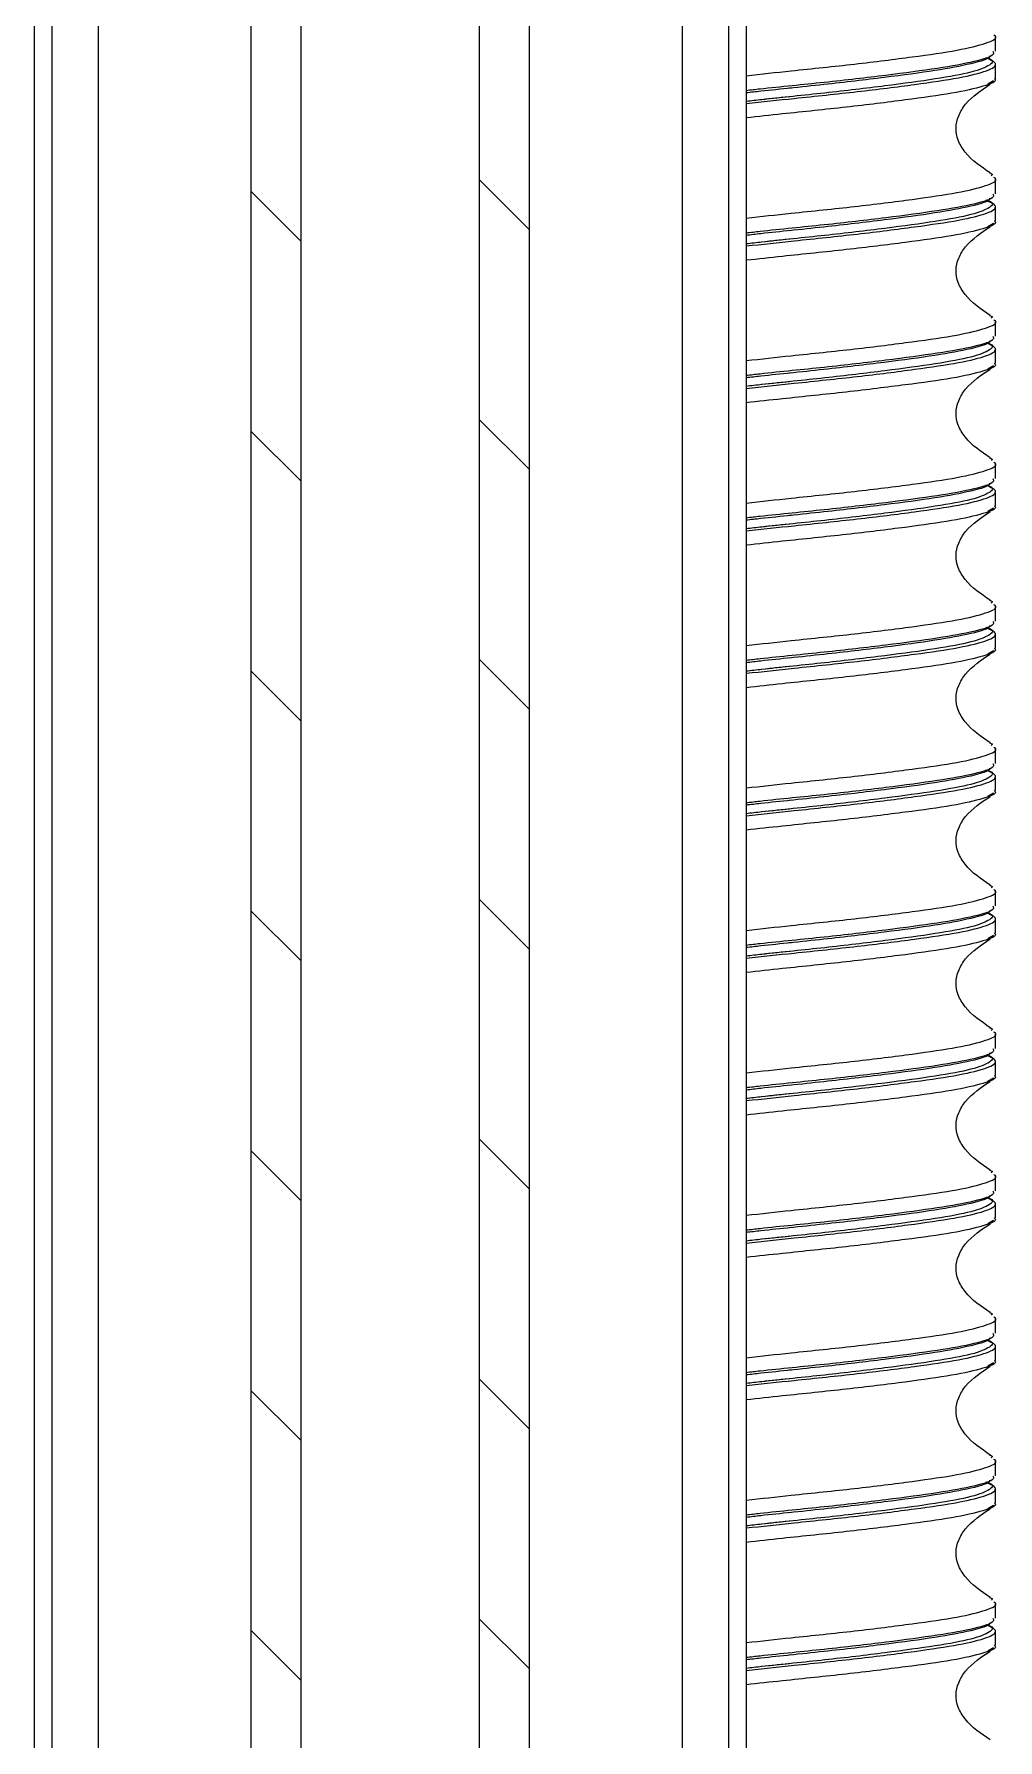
# Model space of a CAD drawing. Header units: millimetres. Extents: x -300 to 1184, y 5 to 1469.
# Drawn here: x 673.08 to 691.13, y 578.05 to 609.98 of the extents above; entities that cross this region are included whole.
import ezdxf

# ---------------------------------------------------------------- set-up
doc = ezdxf.new("R2010")
doc.units = ezdxf.units.MM

msp = doc.modelspace()

# ---------------------------------------------------------------- hatches: boundary and pattern name
at = {"linetype": 'Continuous', "lineweight": 18}
h = msp.add_hatch(dxfattribs=at)
h.set_pattern_fill('ANSI31', angle=90, style=0)
h.paths.add_polyline_path([(677.148, 722.902), (677.148, 482.902), (678.081, 482.902), (678.081, 722.902)], flags=0)
h = msp.add_hatch(dxfattribs=at)
h.set_pattern_fill('ANSI31', angle=90, style=0)
h.paths.add_polyline_path([(681.414, 722.902), (681.414, 482.902), (682.348, 482.902), (682.348, 722.902)], flags=0)

# ---------------------------------------------------------------- linework, layer by layer
at = {"color": 7, "linetype": 'Continuous', "lineweight": 25}
for p, q in [((673.414, 722.902), (673.414, 482.902)), ((674.281, 722.902), (674.281, 482.902)), ((677.148, 482.902), (677.148, 722.902)), ((678.081, 482.902), (678.081, 722.902)), ((681.414, 722.902), (681.414, 482.902)), ((682.348, 722.902), (682.348, 482.902)), ((685.214, 692.902), (685.214, 482.902)), ((686.081, 692.902), (686.081, 482.902)), ((673.081, 686.236), (673.081, 482.902)), ((686.414, 666.236), (686.414, 522.902)), ((691.081, 609.658), (691.081, 609.941)), ((691.081, 609.151), (691.081, 609.42)), ((691.048, 609.104), (690.937, 609.041)), ((691.081, 606.992), (691.081, 607.275)), ((691.081, 606.484), (691.081, 606.753)), ((691.048, 606.437), (690.937, 606.374)), ((691.081, 604.325), (691.081, 604.608)), ((691.081, 603.817), (691.081, 604.086)), ((691.048, 603.771), (690.937, 603.707)), ((691.081, 601.658), (691.081, 601.941)), ((691.081, 601.151), (691.081, 601.42)), ((691.048, 601.104), (690.937, 601.041)), ((691.081, 598.992), (691.081, 599.275)), ((691.081, 598.484), (691.081, 598.753)), ((691.048, 598.437), (690.937, 598.374)), ((691.081, 596.325), (691.081, 596.608)), ((691.081, 595.817), (691.081, 596.086)), ((691.048, 595.771), (690.937, 595.707)), ((691.081, 593.658), (691.081, 593.941)), ((691.081, 593.151), (691.081, 593.42)), ((691.048, 593.104), (690.937, 593.041)), ((691.081, 590.992), (691.081, 591.275)), ((691.081, 590.484), (691.081, 590.753)), ((691.048, 590.437), (690.937, 590.374)), ((691.081, 588.325), (691.081, 588.608)), ((691.081, 587.817), (691.081, 588.086)), ((691.048, 587.771), (690.937, 587.707)), ((691.081, 585.658), (691.081, 585.941)), ((691.081, 585.151), (691.081, 585.42)), ((691.048, 585.104), (690.937, 585.041)), ((691.081, 582.992), (691.081, 583.275)), ((691.081, 582.484), (691.081, 582.753)), ((691.048, 582.437), (690.937, 582.374)), ((691.081, 580.325), (691.081, 580.608)), ((691.081, 579.817), (691.081, 580.086)), ((691.048, 579.771), (690.937, 579.707))]:
    msp.add_line(p, q, dxfattribs=at)
for points, knots in [([(686.414, 609.202), (686.695, 609.233), (687.375, 609.306), (688.474, 609.418), (689.553, 609.555), (690.418, 609.678), (690.937, 609.811), (691.144, 609.908), (691.061, 609.957), (691.049, 609.965)], [0, 0, 0, 0, 0.118387, 0.287501, 0.459791, 0.628243, 0.799634, 0.970818, 1, 1, 1, 1]), ([(691.035, 609.658), (691.045, 609.639), (691.075, 609.577), (690.727, 609.464), (690.039, 609.339), (689.056, 609.208), (687.903, 609.074), (686.973, 608.984), (686.501, 608.931), (686.414, 608.921)], [0, 0, 0, 0, 0.081968, 0.259809, 0.434024, 0.610394, 0.787509, 0.961223, 1, 1, 1, 1]), ([(690.918, 609.538), (690.929, 609.534), (691.069, 609.487), (691.004, 609.403), (690.686, 609.265), (689.994, 609.141), (689.041, 609.01), (687.91, 608.875), (686.987, 608.785), (686.511, 608.73), (686.414, 608.718)], [0, 0, 0, 0, 0.013518, 0.169964, 0.329814, 0.486403, 0.644931, 0.804129, 0.960266, 1, 1, 1, 1]), ([(686.414, 608.681), (686.713, 608.713), (687.413, 608.789), (688.526, 608.902), (689.598, 609.039), (690.445, 609.162), (690.969, 609.296), (691.156, 609.421), (690.984, 609.5), (690.905, 609.535)], [0, 0, 0, 0, 0.112037, 0.262529, 0.415848, 0.565752, 0.71827, 0.870606, 1, 1, 1, 1]), ([(690.971, 609.574), (690.973, 609.569), (690.984, 609.521), (690.657, 609.423), (689.995, 609.299), (689.028, 609.167), (688.061, 609.054), (687.439, 608.989), (687.222, 608.966)], [0, 0, 0, 0, 0.025006, 0.24153, 0.453637, 0.66837, 0.88401, 1, 1, 1, 1]), ([(691.061, 609.151), (691.068, 609.146), (691.127, 609.098), (690.883, 609.004), (690.321, 608.871), (689.419, 608.748), (688.318, 608.611), (687.263, 608.504), (686.64, 608.437), (686.414, 608.412)], [0, 0, 0, 0, 0.021204, 0.197762, 0.374767, 0.548566, 0.726366, 0.901053, 1, 1, 1, 1]), ([(687.261, 608.97), (687.068, 608.95), (686.78, 608.92), (686.505, 608.889), (686.414, 608.878)], [0, 0, 0, 0, 0.668476, 1, 1, 1, 1]), ([(690.986, 607.38), (690.813, 607.496), (690.568, 607.659), (690.374, 607.983), (690.329, 608.224), (690.383, 608.461), (690.579, 608.773), (690.816, 608.931), (690.983, 609.042)], [0, 0, 0, 0, 0.279712, 0.396397, 0.503604, 0.610817, 0.726983, 1, 1, 1, 1]), ([(687.232, 608.808), (687.055, 608.789), (686.776, 608.76), (686.51, 608.73), (686.414, 608.719)], [0, 0, 0, 0, 0.6382653, 1, 1, 1, 1]), ([(690.972, 607.38), (690.984, 607.376), (691.038, 607.359), (691.02, 607.342), (691.005, 607.329)], [0, 0, 0, 0, 0.2218656, 1, 1, 1, 1]), ([(686.414, 606.536), (686.695, 606.566), (687.375, 606.64), (688.474, 606.752), (689.553, 606.888), (690.418, 607.011), (690.937, 607.145), (691.144, 607.241), (691.061, 607.291), (691.049, 607.298)], [0, 0, 0, 0, 0.118387, 0.287501, 0.459791, 0.628243, 0.799634, 0.970818, 1, 1, 1, 1]), ([(691.035, 606.992), (691.045, 606.972), (691.075, 606.91), (690.727, 606.797), (690.039, 606.673), (689.056, 606.541), (687.903, 606.407), (686.973, 606.318), (686.501, 606.264), (686.414, 606.254)], [0, 0, 0, 0, 0.081968, 0.259809, 0.434024, 0.610394, 0.787509, 0.961223, 1, 1, 1, 1]), ([(690.918, 606.871), (690.929, 606.868), (691.069, 606.821), (691.004, 606.736), (690.686, 606.599), (689.994, 606.474), (689.041, 606.343), (687.91, 606.209), (686.987, 606.118), (686.511, 606.063), (686.414, 606.052)], [0, 0, 0, 0, 0.013518, 0.169964, 0.329814, 0.486403, 0.644931, 0.804129, 0.960266, 1, 1, 1, 1]), ([(686.414, 606.014), (686.713, 606.046), (687.413, 606.122), (688.526, 606.236), (689.598, 606.373), (690.445, 606.496), (690.969, 606.629), (691.156, 606.755), (690.984, 606.833), (690.905, 606.869)], [0, 0, 0, 0, 0.112037, 0.262529, 0.415848, 0.565752, 0.71827, 0.870606, 1, 1, 1, 1]), ([(690.971, 606.907), (690.973, 606.902), (690.984, 606.854), (690.657, 606.756), (689.995, 606.632), (689.028, 606.501), (688.061, 606.387), (687.439, 606.322), (687.222, 606.299)], [0, 0, 0, 0, 0.025006, 0.24153, 0.453637, 0.66837, 0.88401, 1, 1, 1, 1]), ([(691.061, 606.484), (691.068, 606.479), (691.127, 606.431), (690.883, 606.338), (690.321, 606.204), (689.419, 606.081), (688.318, 605.944), (687.263, 605.838), (686.64, 605.77), (686.414, 605.745)], [0, 0, 0, 0, 0.021204, 0.197762, 0.374767, 0.548566, 0.726366, 0.901053, 1, 1, 1, 1]), ([(687.261, 606.303), (687.068, 606.284), (686.78, 606.254), (686.505, 606.222), (686.414, 606.211)], [0, 0, 0, 0, 0.6684762, 1, 1, 1, 1]), ([(687.232, 606.141), (687.055, 606.123), (686.776, 606.094), (686.51, 606.063), (686.414, 606.052)], [0, 0, 0, 0, 0.6382653, 1, 1, 1, 1]), ([(690.986, 604.714), (690.813, 604.829), (690.568, 604.993), (690.374, 605.316), (690.329, 605.557), (690.383, 605.795), (690.579, 606.106), (690.816, 606.264), (690.983, 606.375)], [0, 0, 0, 0, 0.279712, 0.396397, 0.503604, 0.610817, 0.726983, 1, 1, 1, 1]), ([(686.414, 603.869), (686.695, 603.899), (687.375, 603.973), (688.474, 604.085), (689.553, 604.222), (690.418, 604.345), (690.937, 604.478), (691.144, 604.574), (691.061, 604.624), (691.049, 604.631)], [0, 0, 0, 0, 0.118387, 0.287501, 0.459791, 0.628243, 0.799634, 0.970818, 1, 1, 1, 1]), ([(690.972, 604.713), (690.984, 604.71), (691.038, 604.692), (691.02, 604.675), (691.005, 604.662)], [0, 0, 0, 0, 0.221866, 1, 1, 1, 1]), ([(691.035, 604.325), (691.045, 604.306), (691.075, 604.244), (690.727, 604.13), (690.039, 604.006), (689.056, 603.875), (687.903, 603.74), (686.973, 603.651), (686.501, 603.597), (686.414, 603.587)], [0, 0, 0, 0, 0.081968, 0.259809, 0.434024, 0.610394, 0.787509, 0.961223, 1, 1, 1, 1]), ([(690.918, 604.205), (690.929, 604.201), (691.069, 604.154), (691.004, 604.069), (690.686, 603.932), (689.994, 603.808), (689.041, 603.676), (687.91, 603.542), (686.987, 603.451), (686.511, 603.396), (686.414, 603.385)], [0, 0, 0, 0, 0.0135178, 0.1699636, 0.3298139, 0.4864026, 0.6449309, 0.8041287, 0.9602664, 1, 1, 1, 1]), ([(686.414, 603.347), (686.713, 603.38), (687.413, 603.455), (688.526, 603.569), (689.598, 603.706), (690.445, 603.829), (690.969, 603.962), (691.156, 604.087), (690.986, 604.165), (690.908, 604.201)], [0, 0, 0, 0, 0.112231, 0.262985, 0.41657, 0.566735, 0.719519, 0.872119, 1, 1, 1, 1]), ([(690.971, 604.24), (690.973, 604.235), (690.984, 604.188), (690.657, 604.089), (689.995, 603.966), (689.028, 603.834), (688.061, 603.72), (687.439, 603.655), (687.222, 603.633)], [0, 0, 0, 0, 0.025006, 0.24153, 0.453637, 0.66837, 0.88401, 1, 1, 1, 1]), ([(691.061, 603.817), (691.068, 603.812), (691.127, 603.765), (690.883, 603.671), (690.321, 603.537), (689.419, 603.415), (688.318, 603.278), (687.263, 603.171), (686.64, 603.103), (686.414, 603.079)], [0, 0, 0, 0, 0.0212038, 0.197762, 0.3747669, 0.5485663, 0.7263661, 0.9010528, 1, 1, 1, 1]), ([(687.261, 603.637), (687.068, 603.617), (686.78, 603.587), (686.505, 603.555), (686.414, 603.545)], [0, 0, 0, 0, 0.668476, 1, 1, 1, 1]), ([(690.986, 602.047), (690.813, 602.162), (690.568, 602.326), (690.374, 602.65), (690.329, 602.89), (690.383, 603.128), (690.579, 603.439), (690.816, 603.597), (690.983, 603.708)], [0, 0, 0, 0, 0.279712, 0.396397, 0.503604, 0.610817, 0.726983, 1, 1, 1, 1]), ([(687.232, 603.474), (687.055, 603.456), (686.776, 603.427), (686.51, 603.396), (686.414, 603.385)], [0, 0, 0, 0, 0.638265, 1, 1, 1, 1]), ([(686.414, 601.202), (686.695, 601.233), (687.375, 601.306), (688.474, 601.418), (689.553, 601.555), (690.418, 601.678), (690.937, 601.811), (691.144, 601.908), (691.061, 601.957), (691.049, 601.965)], [0, 0, 0, 0, 0.118387, 0.287501, 0.459791, 0.628243, 0.799634, 0.970818, 1, 1, 1, 1]), ([(690.972, 602.047), (690.984, 602.043), (691.038, 602.025), (691.02, 602.008), (691.005, 601.995)], [0, 0, 0, 0, 0.221866, 1, 1, 1, 1]), ([(691.035, 601.658), (691.045, 601.639), (691.075, 601.577), (690.727, 601.464), (690.039, 601.339), (689.056, 601.208), (687.903, 601.074), (686.973, 600.984), (686.501, 600.931), (686.414, 600.921)], [0, 0, 0, 0, 0.0819685, 0.2598088, 0.4340235, 0.6103942, 0.7875093, 0.9612226, 1, 1, 1, 1]), ([(690.918, 601.538), (690.929, 601.534), (691.069, 601.487), (691.004, 601.403), (690.686, 601.265), (689.994, 601.141), (689.041, 601.01), (687.91, 600.875), (686.987, 600.785), (686.511, 600.73), (686.414, 600.718)], [0, 0, 0, 0, 0.013518, 0.169964, 0.329814, 0.486403, 0.644931, 0.804129, 0.960266, 1, 1, 1, 1]), ([(686.414, 600.681), (686.713, 600.713), (687.413, 600.789), (688.526, 600.902), (689.598, 601.039), (690.445, 601.162), (690.969, 601.296), (691.156, 601.421), (690.984, 601.5), (690.905, 601.535)], [0, 0, 0, 0, 0.112037, 0.262529, 0.415848, 0.565752, 0.71827, 0.870606, 1, 1, 1, 1]), ([(690.971, 601.574), (690.973, 601.569), (690.984, 601.521), (690.657, 601.423), (689.995, 601.299), (689.028, 601.167), (688.061, 601.054), (687.439, 600.989), (687.222, 600.966)], [0, 0, 0, 0, 0.025006, 0.24153, 0.453637, 0.66837, 0.88401, 1, 1, 1, 1]), ([(691.061, 601.151), (691.068, 601.146), (691.127, 601.098), (690.883, 601.004), (690.321, 600.871), (689.419, 600.748), (688.318, 600.611), (687.263, 600.504), (686.64, 600.437), (686.414, 600.412)], [0, 0, 0, 0, 0.021204, 0.197762, 0.374767, 0.548566, 0.726366, 0.901053, 1, 1, 1, 1]), ([(690.986, 599.38), (690.813, 599.496), (690.568, 599.659), (690.374, 599.983), (690.329, 600.224), (690.383, 600.461), (690.579, 600.773), (690.816, 600.931), (690.983, 601.042)], [0, 0, 0, 0, 0.279712, 0.396397, 0.503604, 0.610817, 0.726983, 1, 1, 1, 1]), ([(687.261, 600.97), (687.068, 600.95), (686.78, 600.92), (686.505, 600.889), (686.414, 600.878)], [0, 0, 0, 0, 0.668476, 1, 1, 1, 1]), ([(687.232, 600.808), (687.055, 600.789), (686.776, 600.76), (686.51, 600.73), (686.414, 600.719)], [0, 0, 0, 0, 0.638265, 1, 1, 1, 1]), ([(686.414, 598.536), (686.695, 598.566), (687.375, 598.64), (688.474, 598.752), (689.553, 598.888), (690.418, 599.011), (690.937, 599.145), (691.144, 599.241), (691.061, 599.291), (691.049, 599.298)], [0, 0, 0, 0, 0.118387, 0.287501, 0.459791, 0.628243, 0.799634, 0.970818, 1, 1, 1, 1]), ([(690.972, 599.38), (690.984, 599.376), (691.038, 599.359), (691.02, 599.342), (691.005, 599.329)], [0, 0, 0, 0, 0.221866, 1, 1, 1, 1]), ([(691.035, 598.992), (691.045, 598.972), (691.075, 598.91), (690.727, 598.797), (690.039, 598.673), (689.056, 598.541), (687.903, 598.407), (686.973, 598.318), (686.501, 598.264), (686.414, 598.254)], [0, 0, 0, 0, 0.081968, 0.259809, 0.434024, 0.610394, 0.787509, 0.961223, 1, 1, 1, 1]), ([(690.918, 598.871), (690.929, 598.868), (691.069, 598.821), (691.004, 598.736), (690.686, 598.599), (689.994, 598.474), (689.041, 598.343), (687.91, 598.209), (686.987, 598.118), (686.511, 598.063), (686.414, 598.052)], [0, 0, 0, 0, 0.013518, 0.169964, 0.329814, 0.486403, 0.644931, 0.804129, 0.960266, 1, 1, 1, 1]), ([(686.414, 598.014), (686.713, 598.046), (687.413, 598.122), (688.526, 598.236), (689.598, 598.373), (690.445, 598.496), (690.969, 598.629), (691.156, 598.755), (690.984, 598.833), (690.905, 598.869)], [0, 0, 0, 0, 0.112037, 0.262529, 0.415848, 0.565752, 0.71827, 0.870606, 1, 1, 1, 1]), ([(690.971, 598.907), (690.973, 598.902), (690.984, 598.854), (690.657, 598.756), (689.995, 598.632), (689.028, 598.501), (688.061, 598.387), (687.439, 598.322), (687.222, 598.299)], [0, 0, 0, 0, 0.025006, 0.24153, 0.453637, 0.66837, 0.88401, 1, 1, 1, 1]), ([(691.061, 598.484), (691.068, 598.479), (691.127, 598.431), (690.883, 598.338), (690.321, 598.204), (689.419, 598.081), (688.318, 597.944), (687.263, 597.838), (686.64, 597.77), (686.414, 597.745)], [0, 0, 0, 0, 0.021204, 0.197762, 0.374767, 0.548566, 0.726366, 0.901053, 1, 1, 1, 1]), ([(687.261, 598.303), (687.068, 598.284), (686.78, 598.254), (686.505, 598.222), (686.414, 598.211)], [0, 0, 0, 0, 0.6684762, 1, 1, 1, 1]), ([(687.232, 598.141), (687.055, 598.123), (686.776, 598.094), (686.51, 598.063), (686.414, 598.052)], [0, 0, 0, 0, 0.6382653, 1, 1, 1, 1]), ([(690.986, 596.714), (690.813, 596.829), (690.568, 596.993), (690.374, 597.316), (690.329, 597.557), (690.383, 597.795), (690.579, 598.106), (690.816, 598.264), (690.983, 598.375)], [0, 0, 0, 0, 0.279712, 0.396397, 0.503604, 0.610817, 0.726983, 1, 1, 1, 1]), ([(686.414, 595.869), (686.695, 595.899), (687.375, 595.973), (688.474, 596.085), (689.553, 596.222), (690.418, 596.345), (690.937, 596.478), (691.144, 596.574), (691.061, 596.624), (691.049, 596.631)], [0, 0, 0, 0, 0.1183874, 0.2875007, 0.4597905, 0.6282429, 0.7996337, 0.9708184, 1, 1, 1, 1]), ([(690.972, 596.713), (690.984, 596.71), (691.038, 596.692), (691.02, 596.675), (691.005, 596.662)], [0, 0, 0, 0, 0.221866, 1, 1, 1, 1]), ([(691.035, 596.325), (691.045, 596.306), (691.075, 596.244), (690.727, 596.13), (690.039, 596.006), (689.056, 595.875), (687.903, 595.74), (686.973, 595.651), (686.501, 595.597), (686.414, 595.587)], [0, 0, 0, 0, 0.081968, 0.259809, 0.434024, 0.610394, 0.787509, 0.961223, 1, 1, 1, 1]), ([(690.918, 596.205), (690.929, 596.201), (691.069, 596.154), (691.004, 596.069), (690.686, 595.932), (689.994, 595.808), (689.041, 595.676), (687.91, 595.542), (686.987, 595.451), (686.511, 595.396), (686.414, 595.385)], [0, 0, 0, 0, 0.013518, 0.169964, 0.329814, 0.486403, 0.644931, 0.804129, 0.960266, 1, 1, 1, 1]), ([(686.414, 595.347), (686.713, 595.38), (687.413, 595.455), (688.526, 595.569), (689.598, 595.706), (690.445, 595.829), (690.969, 595.962), (691.156, 596.088), (690.984, 596.166), (690.905, 596.202)], [0, 0, 0, 0, 0.112037, 0.262529, 0.415848, 0.565752, 0.71827, 0.870606, 1, 1, 1, 1]), ([(690.971, 596.24), (690.973, 596.235), (690.984, 596.188), (690.657, 596.089), (689.995, 595.966), (689.028, 595.834), (688.061, 595.72), (687.439, 595.655), (687.222, 595.633)], [0, 0, 0, 0, 0.025006, 0.24153, 0.453637, 0.66837, 0.88401, 1, 1, 1, 1]), ([(691.061, 595.817), (691.068, 595.812), (691.127, 595.765), (690.883, 595.671), (690.321, 595.537), (689.419, 595.415), (688.318, 595.278), (687.263, 595.171), (686.64, 595.103), (686.414, 595.079)], [0, 0, 0, 0, 0.021204, 0.197762, 0.374767, 0.548566, 0.726366, 0.901053, 1, 1, 1, 1]), ([(687.261, 595.637), (687.068, 595.617), (686.78, 595.587), (686.505, 595.555), (686.414, 595.545)], [0, 0, 0, 0, 0.6684762, 1, 1, 1, 1]), ([(690.986, 594.047), (690.813, 594.162), (690.568, 594.326), (690.374, 594.65), (690.329, 594.89), (690.383, 595.128), (690.579, 595.439), (690.816, 595.597), (690.983, 595.708)], [0, 0, 0, 0, 0.279712, 0.396397, 0.503604, 0.610817, 0.726983, 1, 1, 1, 1]), ([(687.232, 595.474), (687.055, 595.456), (686.776, 595.427), (686.51, 595.396), (686.414, 595.385)], [0, 0, 0, 0, 0.638265, 1, 1, 1, 1]), ([(686.414, 593.202), (686.695, 593.233), (687.375, 593.306), (688.474, 593.418), (689.553, 593.555), (690.418, 593.678), (690.937, 593.811), (691.144, 593.908), (691.061, 593.957), (691.049, 593.965)], [0, 0, 0, 0, 0.118387, 0.287501, 0.459791, 0.628243, 0.799634, 0.970818, 1, 1, 1, 1]), ([(690.972, 594.047), (690.984, 594.043), (691.038, 594.025), (691.02, 594.008), (691.005, 593.995)], [0, 0, 0, 0, 0.221866, 1, 1, 1, 1]), ([(691.035, 593.658), (691.045, 593.639), (691.075, 593.577), (690.727, 593.464), (690.039, 593.339), (689.056, 593.208), (687.903, 593.074), (686.973, 592.984), (686.501, 592.931), (686.414, 592.921)], [0, 0, 0, 0, 0.081968, 0.259809, 0.434024, 0.610394, 0.787509, 0.961223, 1, 1, 1, 1]), ([(690.918, 593.538), (690.929, 593.534), (691.069, 593.487), (691.004, 593.403), (690.686, 593.265), (689.994, 593.141), (689.041, 593.01), (687.91, 592.875), (686.987, 592.785), (686.511, 592.73), (686.414, 592.718)], [0, 0, 0, 0, 0.013518, 0.169964, 0.329814, 0.486403, 0.644931, 0.804129, 0.960266, 1, 1, 1, 1]), ([(686.414, 592.681), (686.713, 592.713), (687.413, 592.789), (688.526, 592.902), (689.598, 593.039), (690.445, 593.162), (690.969, 593.296), (691.156, 593.421), (690.986, 593.499), (690.908, 593.534)], [0, 0, 0, 0, 0.112231, 0.262985, 0.41657, 0.566735, 0.719519, 0.872119, 1, 1, 1, 1]), ([(690.971, 593.574), (690.973, 593.569), (690.984, 593.521), (690.657, 593.423), (689.995, 593.299), (689.028, 593.167), (688.061, 593.054), (687.439, 592.989), (687.222, 592.966)], [0, 0, 0, 0, 0.025006, 0.24153, 0.453637, 0.66837, 0.88401, 1, 1, 1, 1]), ([(691.061, 593.151), (691.068, 593.146), (691.127, 593.098), (690.883, 593.004), (690.321, 592.871), (689.419, 592.748), (688.318, 592.611), (687.263, 592.504), (686.64, 592.437), (686.414, 592.412)], [0, 0, 0, 0, 0.021204, 0.197762, 0.374767, 0.548566, 0.726366, 0.901053, 1, 1, 1, 1]), ([(690.986, 591.38), (690.813, 591.496), (690.568, 591.659), (690.374, 591.983), (690.329, 592.224), (690.383, 592.461), (690.579, 592.773), (690.816, 592.931), (690.983, 593.042)], [0, 0, 0, 0, 0.279712, 0.396397, 0.503604, 0.610817, 0.726983, 1, 1, 1, 1]), ([(687.261, 592.97), (687.068, 592.95), (686.78, 592.92), (686.505, 592.889), (686.414, 592.878)], [0, 0, 0, 0, 0.6684762, 1, 1, 1, 1]), ([(687.232, 592.808), (687.055, 592.789), (686.776, 592.76), (686.51, 592.73), (686.414, 592.719)], [0, 0, 0, 0, 0.638265, 1, 1, 1, 1]), ([(686.414, 590.536), (686.695, 590.566), (687.375, 590.64), (688.474, 590.752), (689.553, 590.888), (690.418, 591.011), (690.937, 591.145), (691.144, 591.241), (691.061, 591.291), (691.049, 591.298)], [0, 0, 0, 0, 0.118387, 0.287501, 0.459791, 0.628243, 0.799634, 0.970818, 1, 1, 1, 1]), ([(690.972, 591.38), (690.984, 591.376), (691.038, 591.359), (691.02, 591.342), (691.005, 591.329)], [0, 0, 0, 0, 0.221866, 1, 1, 1, 1]), ([(691.035, 590.992), (691.045, 590.972), (691.075, 590.91), (690.727, 590.797), (690.039, 590.673), (689.056, 590.541), (687.903, 590.407), (686.973, 590.318), (686.501, 590.264), (686.414, 590.254)], [0, 0, 0, 0, 0.081968, 0.259809, 0.434024, 0.610394, 0.787509, 0.961223, 1, 1, 1, 1]), ([(690.918, 590.871), (690.929, 590.868), (691.069, 590.821), (691.004, 590.736), (690.686, 590.599), (689.994, 590.474), (689.041, 590.343), (687.91, 590.209), (686.987, 590.118), (686.511, 590.063), (686.414, 590.052)], [0, 0, 0, 0, 0.013518, 0.169964, 0.329814, 0.486403, 0.644931, 0.804129, 0.960266, 1, 1, 1, 1]), ([(686.414, 590.014), (686.713, 590.046), (687.413, 590.122), (688.526, 590.236), (689.598, 590.373), (690.445, 590.496), (690.969, 590.629), (691.156, 590.754), (690.986, 590.832), (690.908, 590.867)], [0, 0, 0, 0, 0.112231, 0.262985, 0.41657, 0.566735, 0.719519, 0.872119, 1, 1, 1, 1]), ([(690.971, 590.907), (690.973, 590.902), (690.984, 590.854), (690.657, 590.756), (689.995, 590.632), (689.028, 590.501), (688.061, 590.387), (687.439, 590.322), (687.222, 590.299)], [0, 0, 0, 0, 0.025006, 0.24153, 0.453637, 0.66837, 0.88401, 1, 1, 1, 1]), ([(691.061, 590.484), (691.068, 590.479), (691.127, 590.431), (690.883, 590.338), (690.321, 590.204), (689.419, 590.081), (688.318, 589.944), (687.263, 589.838), (686.64, 589.77), (686.414, 589.745)], [0, 0, 0, 0, 0.021204, 0.197762, 0.374767, 0.548566, 0.726366, 0.901053, 1, 1, 1, 1]), ([(687.261, 590.303), (687.068, 590.284), (686.78, 590.254), (686.505, 590.222), (686.414, 590.211)], [0, 0, 0, 0, 0.668476, 1, 1, 1, 1]), ([(687.232, 590.141), (687.055, 590.123), (686.776, 590.094), (686.51, 590.063), (686.414, 590.052)], [0, 0, 0, 0, 0.638265, 1, 1, 1, 1]), ([(690.986, 588.714), (690.813, 588.829), (690.568, 588.993), (690.374, 589.316), (690.329, 589.557), (690.383, 589.795), (690.579, 590.106), (690.816, 590.264), (690.983, 590.375)], [0, 0, 0, 0, 0.279712, 0.396397, 0.503604, 0.610817, 0.726983, 1, 1, 1, 1]), ([(686.414, 587.869), (686.695, 587.899), (687.375, 587.973), (688.474, 588.085), (689.553, 588.222), (690.418, 588.345), (690.937, 588.478), (691.144, 588.574), (691.061, 588.624), (691.049, 588.631)], [0, 0, 0, 0, 0.1183874, 0.2875007, 0.4597905, 0.6282429, 0.7996337, 0.9708184, 1, 1, 1, 1]), ([(690.972, 588.713), (690.984, 588.71), (691.038, 588.692), (691.02, 588.675), (691.005, 588.662)], [0, 0, 0, 0, 0.221866, 1, 1, 1, 1]), ([(691.035, 588.325), (691.045, 588.306), (691.075, 588.244), (690.727, 588.13), (690.039, 588.006), (689.056, 587.875), (687.903, 587.74), (686.973, 587.651), (686.501, 587.597), (686.414, 587.587)], [0, 0, 0, 0, 0.081968, 0.259809, 0.434024, 0.610394, 0.787509, 0.961223, 1, 1, 1, 1]), ([(690.971, 588.24), (690.973, 588.235), (690.984, 588.188), (690.657, 588.089), (689.995, 587.966), (689.028, 587.834), (688.061, 587.72), (687.439, 587.655), (687.222, 587.633)], [0, 0, 0, 0, 0.025006, 0.24153, 0.453637, 0.66837, 0.88401, 1, 1, 1, 1]), ([(690.918, 588.205), (690.929, 588.201), (691.069, 588.154), (691.004, 588.069), (690.686, 587.932), (689.994, 587.808), (689.041, 587.676), (687.91, 587.542), (686.987, 587.451), (686.511, 587.396), (686.414, 587.385)], [0, 0, 0, 0, 0.013518, 0.169964, 0.329814, 0.486403, 0.644931, 0.804129, 0.960266, 1, 1, 1, 1]), ([(686.414, 587.347), (686.713, 587.38), (687.413, 587.455), (688.526, 587.569), (689.598, 587.706), (690.445, 587.829), (690.969, 587.962), (691.156, 588.087), (690.986, 588.165), (690.908, 588.201)], [0, 0, 0, 0, 0.112231, 0.262985, 0.41657, 0.566735, 0.719519, 0.872119, 1, 1, 1, 1]), ([(691.061, 587.817), (691.068, 587.812), (691.127, 587.765), (690.883, 587.671), (690.321, 587.537), (689.419, 587.415), (688.318, 587.278), (687.263, 587.171), (686.64, 587.103), (686.414, 587.079)], [0, 0, 0, 0, 0.021204, 0.197762, 0.374767, 0.548566, 0.726366, 0.901053, 1, 1, 1, 1]), ([(687.261, 587.637), (687.068, 587.617), (686.78, 587.587), (686.505, 587.555), (686.414, 587.545)], [0, 0, 0, 0, 0.668476, 1, 1, 1, 1]), ([(690.986, 586.047), (690.813, 586.162), (690.568, 586.326), (690.374, 586.65), (690.329, 586.89), (690.383, 587.128), (690.579, 587.439), (690.816, 587.597), (690.983, 587.708)], [0, 0, 0, 0, 0.279712, 0.396397, 0.503604, 0.610817, 0.726983, 1, 1, 1, 1]), ([(687.232, 587.474), (687.055, 587.456), (686.776, 587.427), (686.51, 587.396), (686.414, 587.385)], [0, 0, 0, 0, 0.638265, 1, 1, 1, 1]), ([(690.972, 586.047), (690.984, 586.043), (691.038, 586.025), (691.02, 586.008), (691.005, 585.995)], [0, 0, 0, 0, 0.2218656, 1, 1, 1, 1]), ([(686.414, 585.202), (686.695, 585.233), (687.375, 585.306), (688.474, 585.418), (689.553, 585.555), (690.418, 585.678), (690.937, 585.811), (691.144, 585.908), (691.061, 585.957), (691.049, 585.965)], [0, 0, 0, 0, 0.118387, 0.287501, 0.459791, 0.628243, 0.799634, 0.970818, 1, 1, 1, 1]), ([(691.035, 585.658), (691.045, 585.639), (691.075, 585.577), (690.727, 585.464), (690.039, 585.339), (689.056, 585.208), (687.903, 585.074), (686.973, 584.984), (686.501, 584.931), (686.414, 584.921)], [0, 0, 0, 0, 0.081968, 0.259809, 0.434024, 0.610394, 0.787509, 0.961223, 1, 1, 1, 1]), ([(690.918, 585.538), (690.929, 585.534), (691.069, 585.487), (691.004, 585.403), (690.686, 585.265), (689.994, 585.141), (689.041, 585.01), (687.91, 584.875), (686.987, 584.785), (686.511, 584.73), (686.414, 584.718)], [0, 0, 0, 0, 0.013518, 0.169964, 0.329814, 0.486403, 0.644931, 0.804129, 0.960266, 1, 1, 1, 1]), ([(686.414, 584.681), (686.713, 584.713), (687.413, 584.789), (688.526, 584.902), (689.598, 585.039), (690.445, 585.162), (690.969, 585.296), (691.156, 585.421), (690.986, 585.499), (690.908, 585.534)], [0, 0, 0, 0, 0.112231, 0.262985, 0.41657, 0.566735, 0.719519, 0.872119, 1, 1, 1, 1]), ([(690.971, 585.574), (690.973, 585.569), (690.984, 585.521), (690.657, 585.423), (689.995, 585.299), (689.028, 585.167), (688.061, 585.054), (687.439, 584.989), (687.222, 584.966)], [0, 0, 0, 0, 0.025006, 0.24153, 0.453637, 0.66837, 0.88401, 1, 1, 1, 1]), ([(691.061, 585.151), (691.068, 585.146), (691.127, 585.098), (690.883, 585.004), (690.321, 584.871), (689.419, 584.748), (688.318, 584.611), (687.263, 584.504), (686.64, 584.437), (686.414, 584.412)], [0, 0, 0, 0, 0.021204, 0.197762, 0.374767, 0.548566, 0.726366, 0.901053, 1, 1, 1, 1]), ([(690.986, 583.38), (690.813, 583.496), (690.568, 583.659), (690.374, 583.983), (690.329, 584.224), (690.383, 584.461), (690.579, 584.773), (690.816, 584.931), (690.983, 585.042)], [0, 0, 0, 0, 0.279712, 0.396397, 0.503604, 0.610817, 0.726983, 1, 1, 1, 1]), ([(687.261, 584.97), (687.068, 584.95), (686.78, 584.92), (686.505, 584.889), (686.414, 584.878)], [0, 0, 0, 0, 0.668476, 1, 1, 1, 1]), ([(687.232, 584.808), (687.055, 584.789), (686.776, 584.76), (686.51, 584.73), (686.414, 584.719)], [0, 0, 0, 0, 0.638265, 1, 1, 1, 1]), ([(686.414, 582.536), (686.695, 582.566), (687.375, 582.64), (688.474, 582.752), (689.553, 582.888), (690.418, 583.011), (690.937, 583.145), (691.144, 583.241), (691.061, 583.291), (691.049, 583.298)], [0, 0, 0, 0, 0.118387, 0.287501, 0.459791, 0.628243, 0.799634, 0.970818, 1, 1, 1, 1]), ([(690.972, 583.38), (690.984, 583.376), (691.038, 583.359), (691.02, 583.342), (691.005, 583.329)], [0, 0, 0, 0, 0.221866, 1, 1, 1, 1]), ([(691.035, 582.992), (691.045, 582.972), (691.075, 582.91), (690.727, 582.797), (690.039, 582.673), (689.056, 582.541), (687.903, 582.407), (686.973, 582.318), (686.501, 582.264), (686.414, 582.254)], [0, 0, 0, 0, 0.081968, 0.259809, 0.434024, 0.610394, 0.787509, 0.961223, 1, 1, 1, 1]), ([(690.918, 582.871), (690.929, 582.868), (691.069, 582.821), (691.004, 582.736), (690.686, 582.599), (689.994, 582.474), (689.041, 582.343), (687.91, 582.209), (686.987, 582.118), (686.511, 582.063), (686.414, 582.052)], [0, 0, 0, 0, 0.0135178, 0.1699636, 0.3298139, 0.4864026, 0.6449309, 0.8041287, 0.9602664, 1, 1, 1, 1]), ([(686.414, 582.014), (686.713, 582.046), (687.413, 582.122), (688.526, 582.236), (689.598, 582.373), (690.445, 582.496), (690.969, 582.629), (691.156, 582.755), (690.984, 582.833), (690.905, 582.869)], [0, 0, 0, 0, 0.1120367, 0.2625287, 0.4158476, 0.5657516, 0.7182704, 0.8706057, 1, 1, 1, 1]), ([(690.971, 582.907), (690.973, 582.902), (690.984, 582.854), (690.657, 582.756), (689.995, 582.632), (689.028, 582.501), (688.061, 582.387), (687.439, 582.322), (687.222, 582.299)], [0, 0, 0, 0, 0.025006, 0.24153, 0.453637, 0.66837, 0.88401, 1, 1, 1, 1]), ([(691.061, 582.484), (691.068, 582.479), (691.127, 582.431), (690.883, 582.338), (690.321, 582.204), (689.419, 582.081), (688.318, 581.944), (687.263, 581.838), (686.64, 581.77), (686.414, 581.745)], [0, 0, 0, 0, 0.021204, 0.197762, 0.374767, 0.548566, 0.726366, 0.901053, 1, 1, 1, 1]), ([(687.261, 582.303), (687.068, 582.284), (686.78, 582.254), (686.505, 582.222), (686.414, 582.211)], [0, 0, 0, 0, 0.668476, 1, 1, 1, 1]), ([(687.232, 582.141), (687.055, 582.123), (686.776, 582.094), (686.51, 582.063), (686.414, 582.052)], [0, 0, 0, 0, 0.638265, 1, 1, 1, 1]), ([(690.986, 580.714), (690.813, 580.829), (690.568, 580.993), (690.374, 581.316), (690.329, 581.557), (690.383, 581.795), (690.579, 582.106), (690.816, 582.264), (690.983, 582.375)], [0, 0, 0, 0, 0.279712, 0.396397, 0.503604, 0.610817, 0.726983, 1, 1, 1, 1]), ([(686.414, 579.869), (686.695, 579.899), (687.375, 579.973), (688.474, 580.085), (689.553, 580.222), (690.418, 580.345), (690.937, 580.478), (691.144, 580.574), (691.061, 580.624), (691.049, 580.631)], [0, 0, 0, 0, 0.1183874, 0.2875007, 0.4597905, 0.6282429, 0.7996337, 0.9708184, 1, 1, 1, 1]), ([(690.972, 580.713), (690.984, 580.71), (691.038, 580.692), (691.02, 580.675), (691.005, 580.662)], [0, 0, 0, 0, 0.221866, 1, 1, 1, 1]), ([(691.035, 580.325), (691.045, 580.306), (691.075, 580.244), (690.727, 580.13), (690.039, 580.006), (689.056, 579.875), (687.903, 579.74), (686.973, 579.651), (686.501, 579.597), (686.414, 579.587)], [0, 0, 0, 0, 0.081968, 0.259809, 0.434024, 0.610394, 0.787509, 0.961223, 1, 1, 1, 1]), ([(690.971, 580.24), (690.973, 580.235), (690.984, 580.188), (690.657, 580.089), (689.995, 579.966), (689.028, 579.834), (688.061, 579.72), (687.439, 579.655), (687.222, 579.633)], [0, 0, 0, 0, 0.025006, 0.24153, 0.453637, 0.66837, 0.88401, 1, 1, 1, 1]), ([(690.918, 580.205), (690.929, 580.201), (691.069, 580.154), (691.004, 580.069), (690.686, 579.932), (689.994, 579.808), (689.041, 579.676), (687.91, 579.542), (686.987, 579.451), (686.511, 579.396), (686.414, 579.385)], [0, 0, 0, 0, 0.013518, 0.169964, 0.329814, 0.486403, 0.644931, 0.804129, 0.960266, 1, 1, 1, 1]), ([(686.414, 579.347), (686.713, 579.38), (687.413, 579.455), (688.526, 579.569), (689.598, 579.706), (690.445, 579.829), (690.969, 579.962), (691.156, 580.087), (690.986, 580.165), (690.908, 580.201)], [0, 0, 0, 0, 0.112231, 0.262985, 0.41657, 0.566735, 0.719519, 0.872119, 1, 1, 1, 1]), ([(691.061, 579.817), (691.068, 579.812), (691.127, 579.765), (690.883, 579.671), (690.321, 579.537), (689.419, 579.415), (688.318, 579.278), (687.263, 579.171), (686.64, 579.103), (686.414, 579.079)], [0, 0, 0, 0, 0.021204, 0.197762, 0.374767, 0.548566, 0.726366, 0.901053, 1, 1, 1, 1]), ([(687.261, 579.637), (687.068, 579.617), (686.78, 579.587), (686.505, 579.555), (686.414, 579.545)], [0, 0, 0, 0, 0.668476, 1, 1, 1, 1]), ([(690.986, 578.047), (690.813, 578.162), (690.568, 578.326), (690.374, 578.65), (690.329, 578.89), (690.383, 579.128), (690.579, 579.439), (690.816, 579.597), (690.983, 579.708)], [0, 0, 0, 0, 0.279712, 0.396397, 0.503604, 0.610817, 0.726983, 1, 1, 1, 1]), ([(687.232, 579.474), (687.055, 579.456), (686.776, 579.427), (686.51, 579.396), (686.414, 579.385)], [0, 0, 0, 0, 0.638265, 1, 1, 1, 1])]:
    msp.add_open_spline(points, degree=3, knots=knots, dxfattribs=at)

doc.saveas('drawing.dxf')
